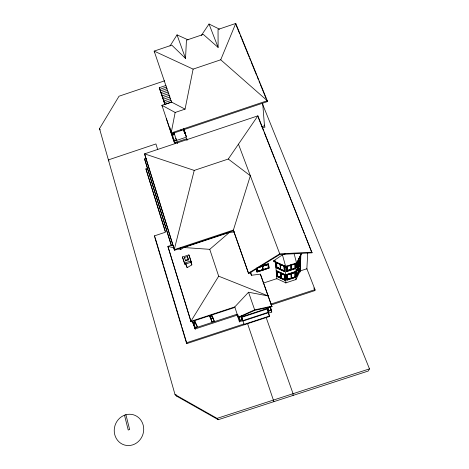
<?xml version="1.0" encoding="UTF-8"?>
<svg xmlns="http://www.w3.org/2000/svg" width="469" height="469" viewBox="0 0 469 469"><rect width="100%" height="100%" fill="white"/><g stroke="black" fill="none" stroke-linecap="round" stroke-linejoin="round"><path stroke-width="0.7" d="M295.136 277.085L295.083 272.319L295.136 277.085L287.931 279.407M295.452 263.127L295.394 268.397L287.087 271.17L295.165 268.327L295.107 263.895M295.165 268.327L295.177 264.07M295.165 272.383L295.148 277.255L287.362 279.817L287.051 274.588L295.007 271.973L295.165 272.383L287.21 275.004M295.177 268.508L295.189 263.9M295.347 263.613L295.394 268.397M291.243 278.504L291.108 273.486L291.243 278.504L295.359 277.15L295.417 271.574L286.629 274.471L286.964 280.198L295.552 277.372L295.417 271.574M286.371 266.843L286.676 271.569L295.593 268.637L295.617 263.549M295.921 279.817L296.027 263.197M296.203 276.259L296.244 270.853L300.195 262.945L300.611 263.132L300.471 268.696L296.613 276.446L296.203 276.259L296.848 274.969M296.308 263.103L296.273 267.482L296.695 267.676L300.699 259.662L300.822 254.989M300.711 254.773L300.588 259.539L296.889 267.031L296.461 266.838L296.49 263.525L296.496 266.855L298.425 263.003L298.466 260.318M296.566 270.695C297.018 283.047 295.294 268.35 298.425 267.394M296.631 263.642C295.869 271.539 299.662 260.999 298.378 259.451M285.175 253.934L282.432 254.843L273.556 260.893L273.603 261.491L285.82 267.043L296.695 263.461L293.993 253.278M296.613 276.446L296.637 270.836L300.312 263.467L300.359 268.59L296.795 275.831L296.39 275.643L296.431 270.742L296.848 270.93L296.795 275.831M296.695 267.676L296.719 262.3M296.783 266.574L296.824 262.294M296.889 267.031L296.936 262.4M298.249 267.312L298.348 272.079M298.571 258.806L298.671 263.373L298.753 258.677M296.678 266.937L298.601 263.086L298.677 258.595M298.601 267.324C298.46 280.515 297.199 265.014 300.488 263.543M298.448 271.879L298.53 267.189M300.418 255.118C301.174 257.844 297.61 269.136 298.859 258.677M299.967 265.02L300.002 263.578L300.418 263.766L300.295 268.807L299.884 268.62M300.172 256.168L300.096 259.568L300.518 259.762L300.641 255.001M300.096 268.573C300.224 256.49 301.432 269.904 298.618 271.956M300.16 272.002L300.277 264.909M300.353 264.088L300.582 254.737M300.6 255.2L300.488 259.592L298.776 263.015M154.459 52.053L154.166 51.103L171.783 45.13L185.536 58.426L186.445 40.158L203.341 34.43L218.103 47.41L218.044 29.447L235.743 23.45L267.283 100.724L267.342 101.621L171.425 133.823M306.855 269.089L307.699 253.184M233.539 230.713L248.664 273.691L279.776 254.497L311.991 252.814L257.868 115.855L144.558 153.85L174.521 250.27L233.539 230.713L233.392 230.056L250.346 175.74L228.268 159.038L194.225 170.411L144.558 153.85L174.521 250.27M271.487 304.838L314.91 290.581L315.004 289.613L306.873 268.76L300.183 270.959L295.921 279.536L285.856 282.842L276.798 278.656L263.15 283.153M193.117 69.119L185.056 109.136L175.154 112.466L171.156 132.997L267.283 100.724L220.723 59.792L193.117 69.119L154.166 51.103L171.531 102.254M194.225 170.411L174.234 249.66L233.392 230.056L248.664 273.691M220.723 59.792L235.743 23.45L235.866 24.464M300.002 263.578L296.467 270.754L296.42 275.661L298.612 271.176M300.611 263.132L296.666 271.041L296.244 270.853M296.848 270.93L300.418 263.766M296.596 275.737L300.359 268.59M301.503 253.278L296.701 262.869L285.803 266.456L273.556 260.893L275.362 260.301M296.695 263.461L301.801 253.26M296.461 266.838L298.583 262.599M298.9 262.482L300.588 259.539M285.023 280.28L285 274.576L276.61 270.73L276.411 271.123L276.827 276.499L285.023 280.28L285 274.576M284.636 279.688L284.548 275.637M284.818 279.471L284.63 279.858L284.419 275.039M284.613 274.652L277.021 271.17L276.821 271.557L277.191 276.429L284.859 279.923L284.765 275.637M280.802 273.081L277.748 271.879M281.013 273.04L281.294 277.888M284.718 279.53L281.124 278.07L280.855 273.509L284.519 274.986M284.343 270.871L280.614 269.37L280.409 264.276L284.132 265.964L284.343 270.871L280.614 269.37M284.49 271.281L284.267 266.087L276.13 262.429L276.528 267.688L284.49 271.281L284.349 265.917M275.702 261.966L276.153 267.77L284.66 271.662L284.683 266.955M276.827 276.499L277.021 276.118M277.191 276.429L277.384 276.048L281.722 278.047M277.49 276.2L277.232 271.445L277.49 276.2L281.072 277.654L277.572 276.042M276.153 267.77L276.241 265.923M276.528 267.688L276.235 262.23M276.927 267.277L280.556 268.936L276.839 267.441L276.61 263.027M262.54 104.077L369.484 368.88L368.312 371.002L218.267 419.708L176.848 396.252L175.025 394.581L99.516 128.635L119.026 96.221L164.66 80.809M178.073 248.775L180.788 249.408L183.86 247.521L209.749 249.332L218.677 276.188L190.86 321.365L191.106 321.804L234.899 307.412L234.758 306.943L248.541 292.24L268.215 295.945L268.274 296.449M169.995 46.021L177.03 34.864L188.081 39.865M201.394 35.404L209.022 24.013L219.51 29.178M228.268 159.038L257.868 115.855L257.95 116.728M209.749 249.332L229.447 232.419L234.553 231.956M248.552 273.122L279.735 253.858L312.032 252.193M184.704 263.719L185.29 263.525L187.166 267.658L191.862 264.874L190.308 259.973M271.897 306.21L254.667 309.857L238.223 317.261L238.358 317.712L254.761 310.331L271.956 306.691L260.383 274.154L251.366 275.285L250.393 272.524M159.442 88.26L159.267 87.709L165.938 85.458M166.513 87.064L159.818 89.321L159.993 89.872M167.093 88.682L160.369 90.951L160.55 91.502M167.673 90.318L160.926 92.592L161.107 93.143M168.26 91.959L161.488 94.246L161.664 94.791M168.852 93.618L162.057 95.91L162.233 96.456M169.45 95.283L162.626 97.587L162.802 98.132M170.048 96.966L163.2 99.276L163.376 99.827M163.957 101.527L163.781 100.982L170.657 98.66M171.267 100.372L164.361 102.693L164.543 103.244M164.953 104.423L171.883 102.09M172.205 133.518L172.668 134.896L174.251 134.363L173.829 133.055M184.282 132.182L184.675 132.047M184.358 132.405L184.751 132.276M184.628 133.196L185.021 133.067L183.819 128.993M184.71 133.442C185.489 133.571 183.15 130.869 183.338 129.409M174.31 140.753L176.397 140.055L173.981 132.663L174.597 134.503L172.475 135.213L171.865 133.372L174.31 140.753L173.7 138.93M184.006 128.993L186.404 137.13L173.917 141.316L161.934 105.285L171.496 102.066L185.056 109.136M145.97 158.475L144.581 158.938L171.238 245.299L173.36 245.334M261.708 126.712L264.475 125.786L262.699 103.303M262.23 128.025L265.003 127.093L264.188 125.065M241.254 315.789L242.96 321.048L268.327 312.729L269.558 316.469L186.897 343.566L186.404 342.833L154.36 235.895L165.41 232.225L145.929 168.863L147.946 168.189M171.238 245.299L167.896 246.407L190.86 321.365L234.758 306.943L238.358 317.712M183.86 247.521L229.447 232.419M182.441 257.024L188.866 254.896L189.376 256.092L191.299 262.148L184.88 264.27L182.441 257.024L184.88 264.27M185.583 260.87L184.452 257.51L187.383 256.537L188.515 259.896L185.583 260.87L185.319 260.277L188.257 259.31L188.515 259.896M184.346 263.115L190.801 260.981L191.299 262.148M191.123 261.596L190.543 261.79L191.862 264.874M260.289 266.345L268.456 263.654L269.048 268.133L257 272.102L256.42 269.024M261.661 266.093L267.905 264.035L268.057 264.534L262.763 266.081L267.992 264.358L268.379 267.817L263.226 269.517M261.385 266.228L262.687 265.794M258.466 267.301L260.424 266.656M257.581 267.682L268.614 264.076M257.874 267.693L262.447 266.187M257.657 267.893L268.368 264.323L268.766 267.992L262.986 269.898L262.382 266.005M257.387 271.317L262.91 269.622L256.848 271.686M257.399 271.352L263.285 269.693L262.763 266.081M268.063 264.463L268.467 268.133L257.534 271.733L268.702 267.817L268.303 264.141M295.095 268.151L287.169 270.566L291.05 269.482M286.928 270.754L290.973 269.423M286.964 280.198L286.788 274.881L295.576 271.991M287.503 279.407L291.173 278.199L287.503 279.407L287.362 274.863L295.312 272.102L295.359 277.15M295.153 272.489L291.401 273.726L291.46 278.293L291.278 273.931M288.505 278.991L290.452 278.346M295.071 276.921L291.401 278.264L291.337 273.556M194.207 320.696L195.362 323.54L193.65 324.108L192.038 321.23M209.473 315.502L210.816 318.469L212.533 317.906L211.466 315.027M193.451 324.484L195.737 323.727L197.338 326.647L195.086 327.385L193.451 324.484L192.759 322.232L193.416 323.411M210.616 318.844L212.908 318.093L214.227 321.101L211.976 321.845L209.901 316.604L211.267 319.635M192.759 321.828L194.694 328.13L236.968 314.248L239.46 321.752L268.262 312.29L267.031 308.538L241.599 316.88L241.723 317.314L244.085 324.366L269.499 316.036M237.238 315.139L195.163 328.951L193.228 322.678M270.689 304.158L315.004 289.613M269.816 306.884L268.086 307.453L268.514 310.654L270.783 309.909L270.396 306.691M241.723 317.314L267.09 308.989M239.583 320.145L241.846 319.401L240.978 316.346L238.674 317.103L239.583 320.145L237.912 314.851M242.602 319.77L239.202 320.89L239.542 322.015M269.323 315.813L268.145 311.393L271.551 310.279L270.349 306.914M268.385 313.175L271.762 312.067L271.551 310.279M186.404 342.833L243.968 323.962L244.202 324.783M175.025 394.581L217.059 418.377L369.484 368.88M146.715 158.839L144.581 158.938L171.302 245.193M174.005 247.831L167.896 246.407L191.106 321.804M218.677 276.188L268.215 295.945M300.277 259.474L300.699 259.662M300.06 268.514L300.471 268.696M278.944 263.607L276.47 262.488L276.839 267.441M280.321 264.446L284.044 266.134M277.296 267.588L280.591 269.054M276.628 267.488L280.485 269.247L280.181 264.17M283.927 270.824L280.702 269.353L280.409 264.276M276.411 271.123L284.8 274.969M276.821 271.557L284.654 275.11L284.859 279.923M280.855 273.509L284.437 275.151M284.941 279.764L277.29 276.241L276.921 271.363M175.154 112.466L161.934 105.285L162.227 106.158M217.059 418.377L218.267 419.708M194.694 328.13L195.303 329.203M193.779 320.661L195.362 323.54M109.007 161.031L108.392 159.9L155.919 143.948L157.701 149.523M154.36 235.895L154.952 237.038M99.516 128.635L100.143 129.849M209.737 315.59L210.276 316.786M180.219 248.13L180.788 249.408L180.436 248.089M184.452 257.51L184.716 258.102M145.929 168.863L165.323 231.299M211.22 314.928L212.533 317.906M236.142 25.138L239.729 33.938M240.286 35.292L241.113 37.327M241.664 38.675L249.121 56.954M249.672 58.303L250.499 60.337M251.05 61.691L256.572 75.228M257.129 76.582L258.507 79.965M259.058 81.319L259.89 83.347M260.442 84.701L265.964 98.238M266.515 99.592L267.342 101.621M258.226 117.408L263.625 131.021M264.17 132.381L274.435 158.241M274.975 159.607L276.329 163.007M276.868 164.367L285.246 185.466M285.785 186.826L304.434 233.785M304.973 235.145L311.991 252.814M313.867 287.902L314.91 290.581M209.022 24.013L218.103 47.41M295.435 268.215L295.593 268.637M295.4 276.968L295.552 277.372M291.284 269.405L291.284 264.645M238.463 144.165L279.735 253.858M287.362 274.863L287.438 279.237M286.629 274.471L286.788 274.881M269.048 268.133L268.532 264.328M268.309 267.711L268.467 268.133M262.435 266.075L262.986 269.898M177.03 34.864L185.536 58.426M271.956 306.691L260.383 274.154M257.698 271.146L257.223 267.91M270.291 307.945L271.762 312.067M270.39 308.807L270.783 309.909M268.514 310.654L267.553 307.154M266.562 307.224L268.145 311.393M266.175 317.577L293.061 393.696L293.084 395.42M248.541 292.24L254.667 309.857M183.742 129.35L186.404 137.13M183.614 129.18L185.935 135.975M184.487 132.364L184.798 133.266M186.322 138.754L186.826 140.219M247.579 323.674L273.902 401.646M241.095 317.185L241.846 319.401M163.781 100.982L165.006 104.61M159.267 87.709L164.807 104.065L164.631 103.52M175.787 138.232L176.397 140.055M173.794 132.985L174.251 134.363M166.413 118.763L174.433 142.863L186.867 138.695L187.278 140.096M172.234 133.589L172.668 134.896M169.889 127.545L171.502 132.399M174.82 142.306L175.259 143.631M163.464 100.096L163.646 100.647M164.044 101.802L164.22 102.348M160.081 90.148L160.263 90.693M160.638 91.777L160.814 92.323M161.195 93.413L161.371 93.964M161.758 95.066L161.934 95.612M162.321 96.731L162.497 97.276M162.89 98.408L163.071 98.953M176.901 141.609L177.546 143.602M214.227 321.101L212.187 315.848L212.908 318.093M210.458 317.349L210.816 318.469M211.449 320.186L211.976 321.845M188.866 254.896L190.801 260.981M187.383 256.537L188.257 259.31M185.847 263.467L187.166 267.658M197.338 326.647L195.045 321.482L195.737 323.727M194.576 325.726L195.086 327.385M236.968 314.248L237.32 315.408M180.905 129.725L181.157 130.558M155.163 237.736L163.359 265.073M163.781 266.474L167.562 279.09M167.984 280.491L181.644 326.043M182.06 327.45L186.897 343.566M183.537 129.01L184.763 133.155M282.432 254.843L285.82 267.043M176.45 394.839L176.848 396.252M125.921 414.766L129.643 429.545L128.219 430.009L124.508 415.229M250.739 271.956L251.366 275.285M256.461 268.784L257 272.102M256.959 268.121L257.534 271.733M256.883 267.91L257.458 271.528M275.461 261.62L276.821 278.944M276.61 270.73L276.921 274.77M276.487 264L276.716 267.324M277.021 271.17L277.214 273.99M280.087 264.188L280.398 269.417M280.597 265.911L280.714 267.875M281.095 274.424L281.171 275.807M284.021 266.017L284.249 271.217M284.419 265.929L284.66 271.662M285.234 266.755L285.867 283.124M286.864 266.404L287.005 270.959M287.128 274.793L287.198 276.862M286.793 266.228L286.94 270.789M286.506 266.55L286.676 271.569M287.081 265.829L287.233 270.736M287.04 266.357L287.169 270.566M286.922 265.97L287.087 271.17M291.044 264.569L291.12 269.804M290.921 265.073L291.05 269.628M291.214 264.469L291.284 269.552M298.354 266.961L298.442 272.02L298.354 266.961M280.714 273.105L280.919 278.111L280.714 273.105M125.2 414.948L123.388 415.675A15.753 14.633 -72.5 0 0 118.979 441.851A15.753 14.633 -72.5 0 0 143.022 434.013A15.753 14.633 -72.5 0 0 127.076 414.473L125.2 414.948"/></g></svg>
